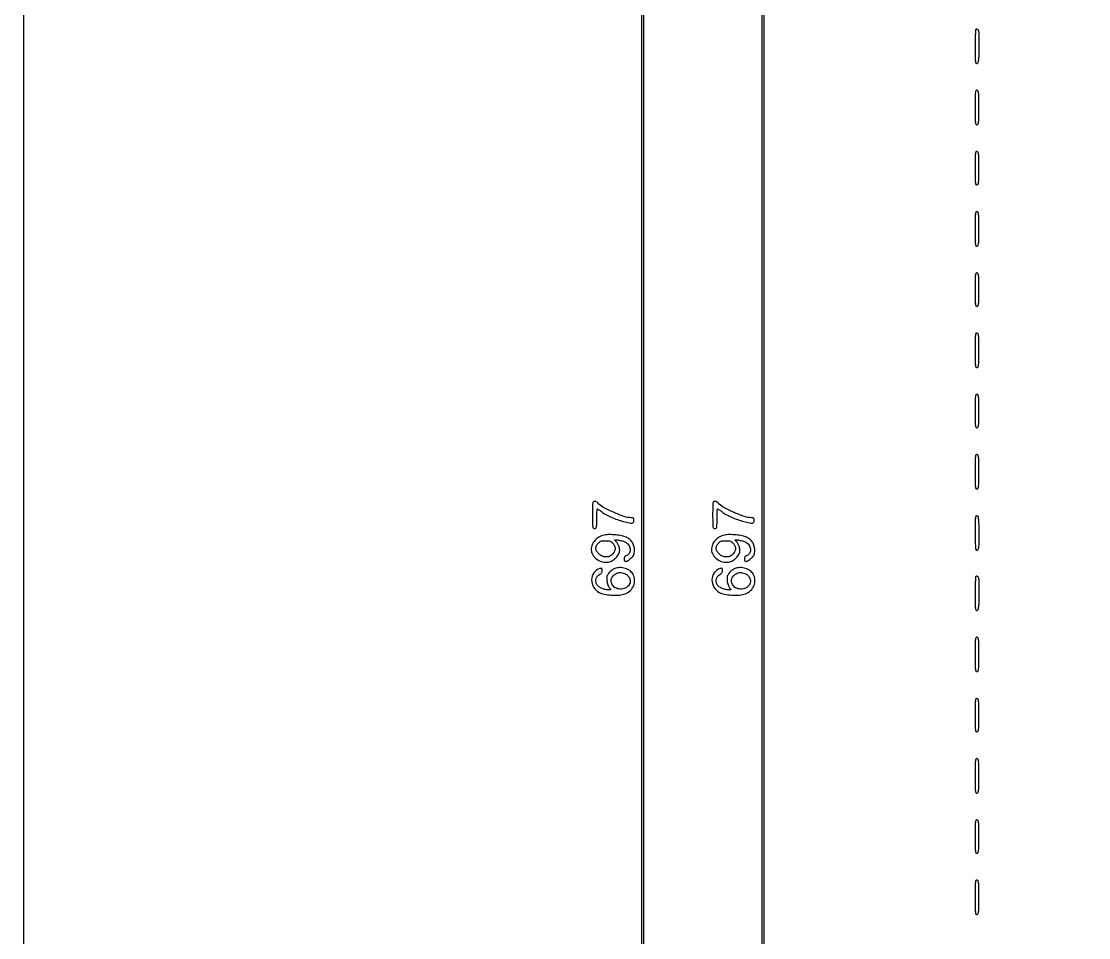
# Model space of a CAD drawing. Extents: x 0 to 836, y 5 to 589.
# Drawn here: x 546.8 to 629.3, y 197.7 to 268.6 of the extents above; entities that cross this region are included whole.
import ezdxf

# ---------------------------------------------------------------- set-up
doc = ezdxf.new("R2010")
doc.units = 0
doc.header["$MEASUREMENT"] = 0

msp = doc.modelspace()

# ---------------------------------------------------------------- linework, layer by layer
for points in [[(201.712326, 537.783562, -0.000001), (217.055896, 537.76491, -0.426088)], [(546.939, 173.1762), (546.939, 229.3929, -0.000106), (546.943559, 250.949215, -0.000176), (546.957638, 269.095817, -0.000001), (546.976289, 285.583213, -0.415883)], [(420.497259, 588.710259, 0.000013), (261.145696, 588.714318, 0.000021), (126.989856, 588.708632)], [(718.0002, 320.588723, -0.000011), (717.997333, 194.273324, -0.000202)], [(604.852986, 529.408162, -0.000002), (620.423836, 529.389509, -0.550615)], [(238.738155, 529.614638, -0.000002), (224.300981, 529.63329, -0.415836)], [(308.18842, 529.408162, -0.000002), (322.638019, 529.38951, -0.415836)], [(531.796111, 538.074638, -0.000002), (517.6951, 538.093291, -0.426056)], [(413.368417, 538.074638, -0.000002), (399.676779, 538.093291, -0.415815)], [(693.315638, 481.579418, -0.000002), (693.334294, 494.031443, -0.550517)], [(336.166934, 548.220763, -0.000002), (326.827688, 548.233536, -0.413812)], [(693.109162, 421.684687, -0.000002), (693.090507, 409.236574, -0.415775)], [(689.941022, 529.408162, -0.000003), (701.809045, 529.389505, -0.550493)], [(420.462, 4.7376), (836.1018, 4.7376), (836.1018, 4.9491, 0.047675), (836.091092, 5.061147, 0.173074), (836.05527, 5.121825, 0.144586), (835.98451, 5.152374, 0.030103), (835.848, 5.1606), (835.5942, 5.1606), (835.5942, 29.943407, 0.000223), (835.589332, 40.867792, 0.000628), (835.572933, 48.504221, 0.000026), (835.551504, 54.703733, 0.258997), (835.509671, 54.778456, -0.259848), (835.46748, 54.854103), (835.446278, 121.592707, -0.000059), (835.429914, 203.53197, -0.00002), (835.42504, 321.569549)], [(604.231838, 387.151416, -0.000003), (604.250494, 398.693431, -0.41574)], [(718.148241, 147.565102, 0.000075), (718.164575, 211.571705, 0.000026), (718.1694, 303.889409)], [(598.142374, 133.226362, -0.000004), (607.061927, 133.207701, -0.425827)], [(717.979042, 153.570589, -0.000014), (717.95733, 128.915092, -0.566366)], [(651.354038, 145.952466, -0.000005), (651.3727, 154.53653, -0.425803)], [(537.3792, 229.5621, -0.000056), (537.376781, 208.005755, -0.000094), (537.369311, 189.859056)]]:
    msp.add_lwpolyline(points, format="xyb")
for points in [[(594.738, 285.7788), (594.738, 227.8632), (594.738, 169.9476)], [(604.044, 285.7788), (604.044, 227.870882), (604.044, 169.962964)], [(604.2132, 169.8768), (604.2132, 227.791709), (604.2132, 285.706618)], [(594.9072, 169.8768), (594.9072, 227.786223), (594.9072, 285.695647)]]:
    msp.add_lwpolyline(points)
for points in [[(620.596666, 267.955666, 0.18604), (620.57419, 267.905, 0.002178), (620.557352, 267.533477, 0.006242), (620.545021, 267.10021, 0.003992), (620.541, 266.596597, 0.002344), (620.544683, 265.811099, 0.026562), (620.564091, 265.500917, 0.09418), (620.608149, 265.360189, 0.328398), (620.68905, 265.321609, 0.248149), (620.770709, 265.387117, 0.068445), (620.816326, 265.550954, 0.026027), (620.842623, 265.867698, 0.002972), (620.860442, 266.584634, 0.004047), (620.867243, 267.213824, 0.01801), (620.854941, 267.583108, 0.026936), (620.826164, 267.815559, 0.177076), (620.768058, 267.915288, 0.049782), (620.719664, 267.947918, 0.065693), (620.669975, 267.966767, 0.081515), (620.626609, 267.969751, 0.174599)], [(620.541, 261.9216, 0.002216), (620.544656, 261.096681, 0.02535), (620.564001, 260.772244, 0.088793), (620.60776, 260.624181, 0.335991), (620.68905, 260.584105, 0.254832), (620.770632, 260.651342, 0.068159), (620.813097, 260.820215, 0.024934), (620.833038, 261.150043, 0.002632), (620.8371, 261.9216, 0.002632), (620.833038, 262.693157, 0.024934), (620.813097, 263.022985, 0.068159), (620.770632, 263.191858, 0.254832), (620.68905, 263.259095, 0.335991), (620.60776, 263.219019, 0.088793), (620.564001, 263.070956, 0.02535), (620.544656, 262.746519, 0.002216)], [(620.541, 257.2263, 0.002301), (620.544674, 256.427997, 0.026158), (620.56406, 256.113212, 0.092428), (620.608024, 255.970149, 0.330993), (620.68905, 255.931105, 0.251426), (620.770356, 255.997244, 0.070478), (620.813002, 256.161154, 0.025711), (620.833006, 256.481303, 0.002748), (620.8371, 257.2263, 0.002748), (620.833006, 257.971297, 0.025711), (620.813002, 258.291446, 0.070478), (620.770356, 258.455356, 0.251426), (620.68905, 258.521495, 0.330993), (620.608024, 258.482451, 0.092428), (620.56406, 258.339388, 0.026158), (620.544674, 258.024603, 0.002301)], [(620.541, 252.531, 0.002216), (620.544656, 251.706081, 0.02535), (620.564001, 251.381644, 0.088793), (620.60776, 251.233581, 0.335991), (620.68905, 251.193505, 0.254832), (620.770632, 251.260742, 0.068159), (620.813097, 251.429615, 0.024934), (620.833038, 251.759443, 0.002632), (620.8371, 252.531, 0.002632), (620.833038, 253.302557, 0.024934), (620.813097, 253.632385, 0.068159), (620.770632, 253.801258, 0.254832), (620.68905, 253.868495, 0.335991), (620.60776, 253.828419, 0.088793), (620.564001, 253.680356, 0.02535), (620.544656, 253.355919, 0.002216)], [(620.541, 247.8357, 0.002301), (620.544674, 247.037397, 0.026158), (620.56406, 246.722612, 0.092428), (620.608024, 246.579549, 0.330993), (620.68905, 246.540505, 0.251426), (620.770356, 246.606644, 0.070478), (620.813002, 246.770554, 0.025711), (620.833006, 247.090703, 0.002748), (620.8371, 247.8357, 0.002748), (620.833006, 248.580697, 0.025711), (620.813002, 248.900846, 0.070478), (620.770356, 249.064756, 0.251426), (620.68905, 249.130895, 0.330993), (620.608024, 249.091851, 0.092428), (620.56406, 248.948788, 0.026158), (620.544674, 248.634003, 0.002301)], [(620.541, 243.1404, 0.002216), (620.544656, 242.315481, 0.02535), (620.564001, 241.991044, 0.088793), (620.60776, 241.842981, 0.335991), (620.68905, 241.802905, 0.254832), (620.770632, 241.870142, 0.068159), (620.813097, 242.039015, 0.024934), (620.833038, 242.368843, 0.002632), (620.8371, 243.1404, 0.002632), (620.833038, 243.911957, 0.024934), (620.813097, 244.241785, 0.068159), (620.770632, 244.410658, 0.254832), (620.68905, 244.477895, 0.335991), (620.60776, 244.437819, 0.088793), (620.564001, 244.289756, 0.02535), (620.544656, 243.965319, 0.002216)], [(620.541, 238.4451, 0.002301), (620.544674, 237.646797, 0.026158), (620.56406, 237.332012, 0.092428), (620.608024, 237.188949, 0.330993), (620.68905, 237.149905, 0.251426), (620.770356, 237.216044, 0.070478), (620.813002, 237.379954, 0.025711), (620.833006, 237.700103, 0.002748), (620.8371, 238.4451, 0.002748), (620.833006, 239.190097, 0.025711), (620.813002, 239.510246, 0.070478), (620.770356, 239.674156, 0.251426), (620.68905, 239.740295, 0.330993), (620.608024, 239.701251, 0.092428), (620.56406, 239.558188, 0.026158), (620.544674, 239.243403, 0.002301)], [(620.541, 233.7498, 0.002216), (620.544656, 232.924881, 0.02535), (620.564001, 232.600444, 0.088793), (620.60776, 232.452381, 0.335991), (620.68905, 232.412305, 0.254832), (620.770632, 232.479542, 0.068159), (620.813097, 232.648415, 0.024934), (620.833038, 232.978243, 0.002632), (620.8371, 233.7498, 0.002632), (620.833038, 234.521357, 0.024934), (620.813097, 234.851185, 0.068159), (620.770632, 235.020058, 0.254832), (620.68905, 235.087295, 0.335991), (620.60776, 235.047219, 0.088793), (620.564001, 234.899156, 0.02535), (620.544656, 234.574719, 0.002216)], [(590.931, 230.4081, 0.002827), (590.934731, 229.748141, 0.036854), (590.955534, 229.503937, 0.138781), (591.006794, 229.393468, 0.218517), (591.1002, 229.3506, 0.17273), (591.191957, 229.383273, 0.168559), (591.24355, 229.466925, 0.050222), (591.265249, 229.649478, 0.004487), (591.2694, 230.112, -0.005903), (591.272847, 230.403949, -0.009819), (591.283484, 230.649739, -0.003822), (591.298022, 230.855532, -0.391498), (591.317345, 230.8734, -0.137277), (591.347347, 230.865005, -0.00745), (591.431363, 230.812261, -0.011152), (591.530139, 230.745003, -0.007876), (591.638164, 230.665268, 0.037862), (591.963213, 230.454199, 0.019893), (592.395107, 230.239977, 0.019236), (592.872093, 230.048247, 0.022442), (593.338724, 229.904487, 0.008858), (593.799842, 229.79347, 0.079693), (594.006605, 229.781153, 0.23655), (594.106727, 229.8445, 0.136366), (594.1458, 229.9851, 0.045766), (594.135881, 230.093241, 0.155481), (594.102877, 230.154906, 0.151283), (594.039634, 230.187077, 0.0426), (593.928066, 230.1966, -0.084747), (593.396823, 230.287294, -0.01984), (592.554489, 230.621638, -0.019238), (591.743947, 231.019191, -0.096195), (591.35428, 231.338363, 0.063249), (591.302182, 231.387067, 0.044267), (591.233042, 231.428224, 0.044538), (591.158397, 231.456273, 0.06771), (591.089841, 231.4656, 0.241206), (591.003185, 231.421213, 0.119303), (590.955327, 231.303642, 0.034265), (590.934881, 231.050483, 0.003021)], [(600.237, 230.4081, 0.002827), (600.240731, 229.748141, 0.036854), (600.261534, 229.503937, 0.138781), (600.312794, 229.393468, 0.218517), (600.4062, 229.3506, 0.17273), (600.497957, 229.383273, 0.168559), (600.54955, 229.466925, 0.050222), (600.571249, 229.649478, 0.004487), (600.5754, 230.112, -0.005903), (600.578847, 230.403949, -0.009819), (600.589484, 230.649739, -0.003822), (600.604022, 230.855532, -0.391498), (600.623345, 230.8734, -0.137277), (600.653347, 230.865005, -0.00745), (600.737363, 230.812261, -0.011152), (600.836139, 230.745003, -0.007876), (600.944164, 230.665268, 0.037862), (601.269213, 230.454199, 0.019893), (601.701107, 230.239977, 0.019236), (602.178093, 230.048247, 0.022442), (602.644724, 229.904487, 0.008858), (603.105842, 229.79347, 0.079693), (603.312605, 229.781153, 0.23655), (603.412727, 229.8445, 0.136366), (603.4518, 229.9851, 0.045766), (603.441881, 230.093241, 0.155481), (603.408877, 230.154906, 0.151283), (603.345634, 230.187077, 0.0426), (603.234066, 230.1966, -0.084747), (602.702823, 230.287294, -0.01984), (601.860489, 230.621638, -0.019238), (601.049947, 231.019191, -0.096195), (600.66028, 231.338363, 0.063249), (600.608182, 231.387067, 0.044267), (600.539042, 231.428224, 0.044538), (600.464397, 231.456273, 0.06771), (600.395841, 231.4656, 0.241206), (600.309185, 231.421213, 0.119303), (600.261327, 231.303642, 0.034265), (600.240881, 231.050483, 0.003021)], [(620.541, 229.065696, 0.004687), (620.546458, 228.483541, 0.012442), (620.564602, 228.067951, 0.0095), (620.591209, 227.764706, 0.231694), (620.635059, 227.695054, 0.395263), (620.750881, 227.718443, 0.115694), (620.826336, 227.902875, 0.037143), (620.861203, 228.318342, 0.006672), (620.858196, 229.095738, 0.002989), (620.841681, 229.807808, 0.026232), (620.815971, 230.122117, 0.069287), (620.770593, 230.284546, 0.247473), (620.68905, 230.349791, 0.329521), (620.608092, 230.310982, 0.093362), (620.564078, 230.169185, 0.026378), (620.544679, 229.856924, 0.002325)], [(591.847732, 228.851539, 0.073887), (591.44062, 228.70222, 0.087476), (591.120653, 228.446868, 0.091457), (590.917249, 228.107788, 0.089719), (590.8464, 227.716128, 0.141999), (590.9591, 227.327297, 0.096328), (591.277486, 226.989813, 0.091456), (591.716243, 226.783232, 0.111226), (592.169199, 226.766875, 0.086234), (592.485654, 226.885083, 0.068269), (592.773313, 227.111049, 0.071559), (592.976825, 227.392685, 0.121305), (593.046, 227.673616, 0.066352), (593.018515, 227.879814, 0.046732), (592.936353, 228.09915, 0.046757), (592.814963, 228.299264, 0.0667), (592.670204, 228.447983, -0.735574), (592.688806, 228.496913, -0.031466), (592.968468, 228.462107, -0.020612), (593.326885, 228.378961, -0.077741), (593.536302, 228.28435, -0.119204), (593.771502, 228.033897, -0.126117), (593.859986, 227.708877, -0.149908), (593.776408, 227.421165, -0.185771), (593.551562, 227.25958, 0.08419), (593.480571, 227.227557, 0.095531), (593.42767, 227.174989, 0.088381), (593.395344, 227.102948, 0.061447), (593.3844, 227.014233, 0.134368), (593.423538, 226.871224, 0.288114), (593.521197, 226.820941, 0.13087), (593.683413, 226.879384, 0.030797), (593.911815, 227.05946, 0.02906), (594.058399, 227.206607, 0.07793), (594.137942, 227.330752, 0.076479), (594.176479, 227.474674, 0.027248), (594.1881, 227.687757, 0.06418), (594.14703, 228.006394, 0.078293), (594.026599, 228.281496, 0.077155), (593.825697, 228.509219, 0.060136), (593.54814, 228.688599, 0.066205), (593.222744, 228.796942, 0.02342), (592.735567, 228.866771, 0.023784), (592.233006, 228.8909, 0.051157)], [(601.153732, 228.851539, 0.073887), (600.74662, 228.70222, 0.087476), (600.426653, 228.446868, 0.091457), (600.223249, 228.107788, 0.089719), (600.1524, 227.716128, 0.141999), (600.2651, 227.327297, 0.096328), (600.583486, 226.989813, 0.091456), (601.022243, 226.783232, 0.111226), (601.475199, 226.766875, 0.086234), (601.791654, 226.885083, 0.068269), (602.079313, 227.111049, 0.071559), (602.282825, 227.392685, 0.121305), (602.352, 227.673616, 0.066352), (602.324515, 227.879814, 0.046732), (602.242353, 228.09915, 0.046757), (602.120963, 228.299264, 0.0667), (601.976204, 228.447983, -0.735574), (601.994806, 228.496913, -0.031466), (602.274468, 228.462107, -0.020612), (602.632885, 228.378961, -0.077741), (602.842302, 228.28435, -0.119204), (603.077502, 228.033897, -0.126117), (603.165986, 227.708877, -0.149908), (603.082408, 227.421165, -0.185771), (602.857562, 227.25958, 0.08419), (602.786571, 227.227557, 0.095531), (602.73367, 227.174989, 0.088381), (602.701344, 227.102948, 0.061447), (602.6904, 227.014233, 0.134368), (602.729538, 226.871224, 0.288114), (602.827197, 226.820941, 0.13087), (602.989413, 226.879384, 0.030797), (603.217815, 227.05946, 0.02906), (603.364399, 227.206607, 0.07793), (603.443942, 227.330752, 0.076479), (603.482479, 227.474674, 0.027248), (603.4941, 227.687757, 0.06418), (603.45303, 228.006394, 0.078293), (603.332599, 228.281496, 0.077155), (603.131697, 228.509219, 0.060136), (602.85414, 228.688599, 0.066205), (602.528744, 228.796942, 0.02342), (602.041567, 228.866771, 0.023784), (601.539006, 228.8909, 0.051157)], [(592.53226, 228.197091, -0.034949), (592.650946, 228.022354, -0.100985), (592.697504, 227.884401, -0.102102), (592.686041, 227.740137, -0.036199), (592.613671, 227.54501, -0.132246), (592.402527, 227.289437, -0.124081), (592.086483, 227.166696, -0.117551), (591.736138, 227.205564, -0.110668), (591.432092, 227.398292, -0.050987), (591.262032, 227.607087, -0.123571), (591.196973, 227.793534, -0.130223), (591.229202, 227.982241, -0.059664), (591.36014, 228.197091, -0.046717), (591.469876, 228.312574, -0.088755), (591.579469, 228.378342, -0.070236), (591.721987, 228.410693, -0.020746), (591.9462, 228.42, -0.020746), (592.170413, 228.410693, -0.070236), (592.312931, 228.378342, -0.088755), (592.422524, 228.312574, -0.046717)], [(601.83826, 228.197091, -0.034949), (601.956946, 228.022354, -0.100985), (602.003504, 227.884401, -0.102102), (601.992041, 227.740137, -0.036199), (601.919671, 227.54501, -0.132246), (601.708527, 227.289437, -0.124081), (601.392483, 227.166696, -0.117551), (601.042138, 227.205564, -0.110668), (600.738092, 227.398292, -0.050987), (600.568032, 227.607087, -0.123571), (600.502973, 227.793534, -0.130223), (600.535202, 227.982241, -0.059664), (600.66614, 228.197091, -0.046717), (600.775876, 228.312574, -0.088755), (600.885469, 228.378342, -0.070236), (601.027987, 228.410693, -0.020746), (601.2522, 228.42, -0.020746), (601.476413, 228.410693, -0.070236), (601.618931, 228.378342, -0.088755), (601.728524, 228.312574, -0.046717)], [(592.735764, 226.293401, 0.055757), (592.616735, 226.245642, 0.028701), (592.479686, 226.161549, 0.028124), (592.347014, 226.057733, 0.037788), (592.240257, 225.948744, 0.029405), (592.122221, 225.790445, 0.074549), (592.062161, 225.66055, 0.072535), (592.041957, 225.516616, 0.026727), (592.054037, 225.311412, 0.031012), (592.080903, 225.15879, 0.027174), (592.12731, 225.00361, 0.028137), (592.184862, 224.867933, 0.069644), (592.245407, 224.778767, -0.010125), (592.339395, 224.670587, -0.29066), (592.343943, 224.635615, -0.281034), (592.314141, 224.615814, -0.009632), (592.168095, 224.613, -0.06538), (591.897544, 224.648529, -0.050678), (591.619462, 224.753968, -0.053033), (591.387239, 224.902702, -0.117448), (591.258852, 225.067666, -0.088801), (591.203287, 225.284924, -0.091593), (591.227518, 225.505483, -0.097345), (591.326216, 225.692238, -0.116273), (591.483234, 225.813857, 0.05591), (591.574024, 225.868184, 0.077484), (591.639625, 225.936489, 0.081855), (591.678916, 226.018413, 0.071083), (591.6924, 226.112781, 0.033646), (591.685149, 226.220415, 0.197222), (591.657367, 226.268493, 0.203472), (591.604441, 226.28234, 0.035991), (591.50205, 226.259711, 0.166211), (591.054001, 225.94061, 0.151956), (590.87474, 225.401324, 0.141227), (591.028858, 224.824975, 0.139974), (591.466459, 224.41668, 0.068762), (591.845245, 224.284682, 0.030667), (592.369677, 224.212546, 0.030666), (592.909929, 224.204946, 0.056497), (593.343304, 224.274937, 0.094057), (593.781897, 224.492541, 0.109336), (594.083059, 224.846579, 0.113597), (594.199629, 225.283296, 0.108016), (594.117014, 225.735805, 0.11261), (593.904883, 226.032911, 0.085907), (593.564227, 226.244156, 0.080936), (593.152323, 226.337202, 0.082894)], [(602.041764, 226.293401, 0.055757), (601.922735, 226.245642, 0.028701), (601.785686, 226.161549, 0.028124), (601.653014, 226.057733, 0.037788), (601.546257, 225.948744, 0.029405), (601.428221, 225.790445, 0.074549), (601.368161, 225.66055, 0.072535), (601.347957, 225.516616, 0.026727), (601.360037, 225.311412, 0.031012), (601.386903, 225.15879, 0.027174), (601.43331, 225.00361, 0.028137), (601.490862, 224.867933, 0.069644), (601.551407, 224.778767, -0.010125), (601.645395, 224.670587, -0.29066), (601.649943, 224.635615, -0.281034), (601.620141, 224.615814, -0.009632), (601.474095, 224.613, -0.06538), (601.203544, 224.648529, -0.050678), (600.925462, 224.753968, -0.053033), (600.693239, 224.902702, -0.117448), (600.564852, 225.067666, -0.088801), (600.509287, 225.284924, -0.091593), (600.533518, 225.505483, -0.097345), (600.632216, 225.692238, -0.116273), (600.789234, 225.813857, 0.05591), (600.880024, 225.868184, 0.077484), (600.945625, 225.936489, 0.081855), (600.984916, 226.018413, 0.071083), (600.9984, 226.112781, 0.033646), (600.991149, 226.220415, 0.197222), (600.963367, 226.268493, 0.203472), (600.910441, 226.28234, 0.035991), (600.80805, 226.259711, 0.166211), (600.360001, 225.94061, 0.151956), (600.18074, 225.401324, 0.141227), (600.334858, 224.824975, 0.139974), (600.772459, 224.41668, 0.068762), (601.151245, 224.284682, 0.030667), (601.675677, 224.212546, 0.030666), (602.215929, 224.204946, 0.056497), (602.649304, 224.274937, 0.094057), (603.087897, 224.492541, 0.109336), (603.389059, 224.846579, 0.113597), (603.505629, 225.283296, 0.108016), (603.423014, 225.735805, 0.11261), (603.210883, 226.032911, 0.085907), (602.870227, 226.244156, 0.080936), (602.458323, 226.337202, 0.082894)], [(593.416768, 225.885776, -0.085784), (593.616997, 225.767253, -0.082624), (593.768881, 225.587041, -0.086689), (593.849051, 225.375643, -0.109293), (593.84317, 225.167, -0.16313), (593.649644, 224.864618, -0.119704), (593.286758, 224.693869, -0.116706), (592.87842, 224.706466, -0.150427), (592.56246, 224.905358, -0.088728), (592.407834, 225.167233, -0.138217), (592.386587, 225.426753, -0.134064), (592.504382, 225.664776, -0.081178), (592.7499, 225.864419, -0.05298), (592.905625, 225.933001, -0.069353), (593.058711, 225.959358, -0.063219), (593.223864, 225.943745, -0.035715)], [(602.722768, 225.885776, -0.085784), (602.922997, 225.767253, -0.082624), (603.074881, 225.587041, -0.086689), (603.155051, 225.375643, -0.109293), (603.14917, 225.167, -0.16313), (602.955644, 224.864618, -0.119704), (602.592758, 224.693869, -0.116706), (602.18442, 224.706466, -0.150427), (601.86846, 224.905358, -0.088728), (601.713834, 225.167233, -0.138217), (601.692587, 225.426753, -0.134064), (601.810382, 225.664776, -0.081178), (602.0559, 225.864419, -0.05298), (602.211625, 225.933001, -0.069353), (602.364711, 225.959358, -0.063219), (602.529864, 225.943745, -0.035715)], [(620.596666, 225.655666, 0.18604), (620.57419, 225.605, 0.002178), (620.557352, 225.233477, 0.006242), (620.545021, 224.80021, 0.003992), (620.541, 224.296597, 0.002344), (620.544683, 223.511099, 0.026562), (620.564091, 223.200917, 0.09418), (620.608149, 223.060189, 0.328398), (620.68905, 223.021609, 0.248149), (620.770709, 223.087117, 0.068445), (620.816326, 223.250954, 0.026027), (620.842623, 223.567698, 0.002972), (620.860442, 224.284634, 0.004047), (620.867243, 224.913824, 0.01801), (620.854941, 225.283108, 0.026936), (620.826164, 225.515559, 0.177076), (620.768058, 225.615288, 0.049782), (620.719664, 225.647918, 0.065693), (620.669975, 225.666767, 0.081515), (620.626609, 225.669751, 0.174599)], [(620.541, 219.6216, 0.002216), (620.544656, 218.796681, 0.02535), (620.564001, 218.472244, 0.088793), (620.60776, 218.324181, 0.335991), (620.68905, 218.284105, 0.254832), (620.770632, 218.351342, 0.068159), (620.813097, 218.520215, 0.024934), (620.833038, 218.850043, 0.002632), (620.8371, 219.6216, 0.002632), (620.833038, 220.393157, 0.024934), (620.813097, 220.722985, 0.068159), (620.770632, 220.891858, 0.254832), (620.68905, 220.959095, 0.335991), (620.60776, 220.919019, 0.088793), (620.564001, 220.770956, 0.02535), (620.544656, 220.446519, 0.002216)], [(620.541, 214.9263, 0.002301), (620.544674, 214.127997, 0.026158), (620.56406, 213.813212, 0.092428), (620.608024, 213.670149, 0.330993), (620.68905, 213.631105, 0.251426), (620.770356, 213.697244, 0.070478), (620.813002, 213.861154, 0.025711), (620.833006, 214.181303, 0.002748), (620.8371, 214.9263, 0.002748), (620.833006, 215.671297, 0.025711), (620.813002, 215.991446, 0.070478), (620.770356, 216.155356, 0.251426), (620.68905, 216.221495, 0.330993), (620.608024, 216.182451, 0.092428), (620.56406, 216.039388, 0.026158), (620.544674, 215.724603, 0.002301)], [(620.541, 210.231, 0.002216), (620.544656, 209.406081, 0.02535), (620.564001, 209.081644, 0.088793), (620.60776, 208.933581, 0.335991), (620.68905, 208.893505, 0.254832), (620.770632, 208.960742, 0.068159), (620.813097, 209.129615, 0.024934), (620.833038, 209.459443, 0.002632), (620.8371, 210.231, 0.002632), (620.833038, 211.002557, 0.024934), (620.813097, 211.332385, 0.068159), (620.770632, 211.501258, 0.254832), (620.68905, 211.568495, 0.335991), (620.60776, 211.528419, 0.088793), (620.564001, 211.380356, 0.02535), (620.544656, 211.055919, 0.002216)], [(620.541, 205.5357, 0.002301), (620.544674, 204.737397, 0.026158), (620.56406, 204.422612, 0.092428), (620.608024, 204.279549, 0.330993), (620.68905, 204.240505, 0.251426), (620.770356, 204.306644, 0.070478), (620.813002, 204.470554, 0.025711), (620.833006, 204.790703, 0.002748), (620.8371, 205.5357, 0.002748), (620.833006, 206.280697, 0.025711), (620.813002, 206.600846, 0.070478), (620.770356, 206.764756, 0.251426), (620.68905, 206.830895, 0.330993), (620.608024, 206.791851, 0.092428), (620.56406, 206.648788, 0.026158), (620.544674, 206.334003, 0.002301)], [(620.541, 200.8404, 0.002216), (620.544656, 200.015481, 0.02535), (620.564001, 199.691044, 0.088793), (620.60776, 199.542981, 0.335991), (620.68905, 199.502905, 0.254832), (620.770632, 199.570142, 0.068159), (620.813097, 199.739015, 0.024934), (620.833038, 200.068843, 0.002632), (620.8371, 200.8404, 0.002632), (620.833038, 201.611957, 0.024934), (620.813097, 201.941785, 0.068159), (620.770632, 202.110658, 0.254832), (620.68905, 202.177895, 0.335991), (620.60776, 202.137819, 0.088793), (620.564001, 201.989756, 0.02535), (620.544656, 201.665319, 0.002216)]]:
    msp.add_lwpolyline(points, format="xyb", close=True)

doc.saveas('drawing.dxf')
